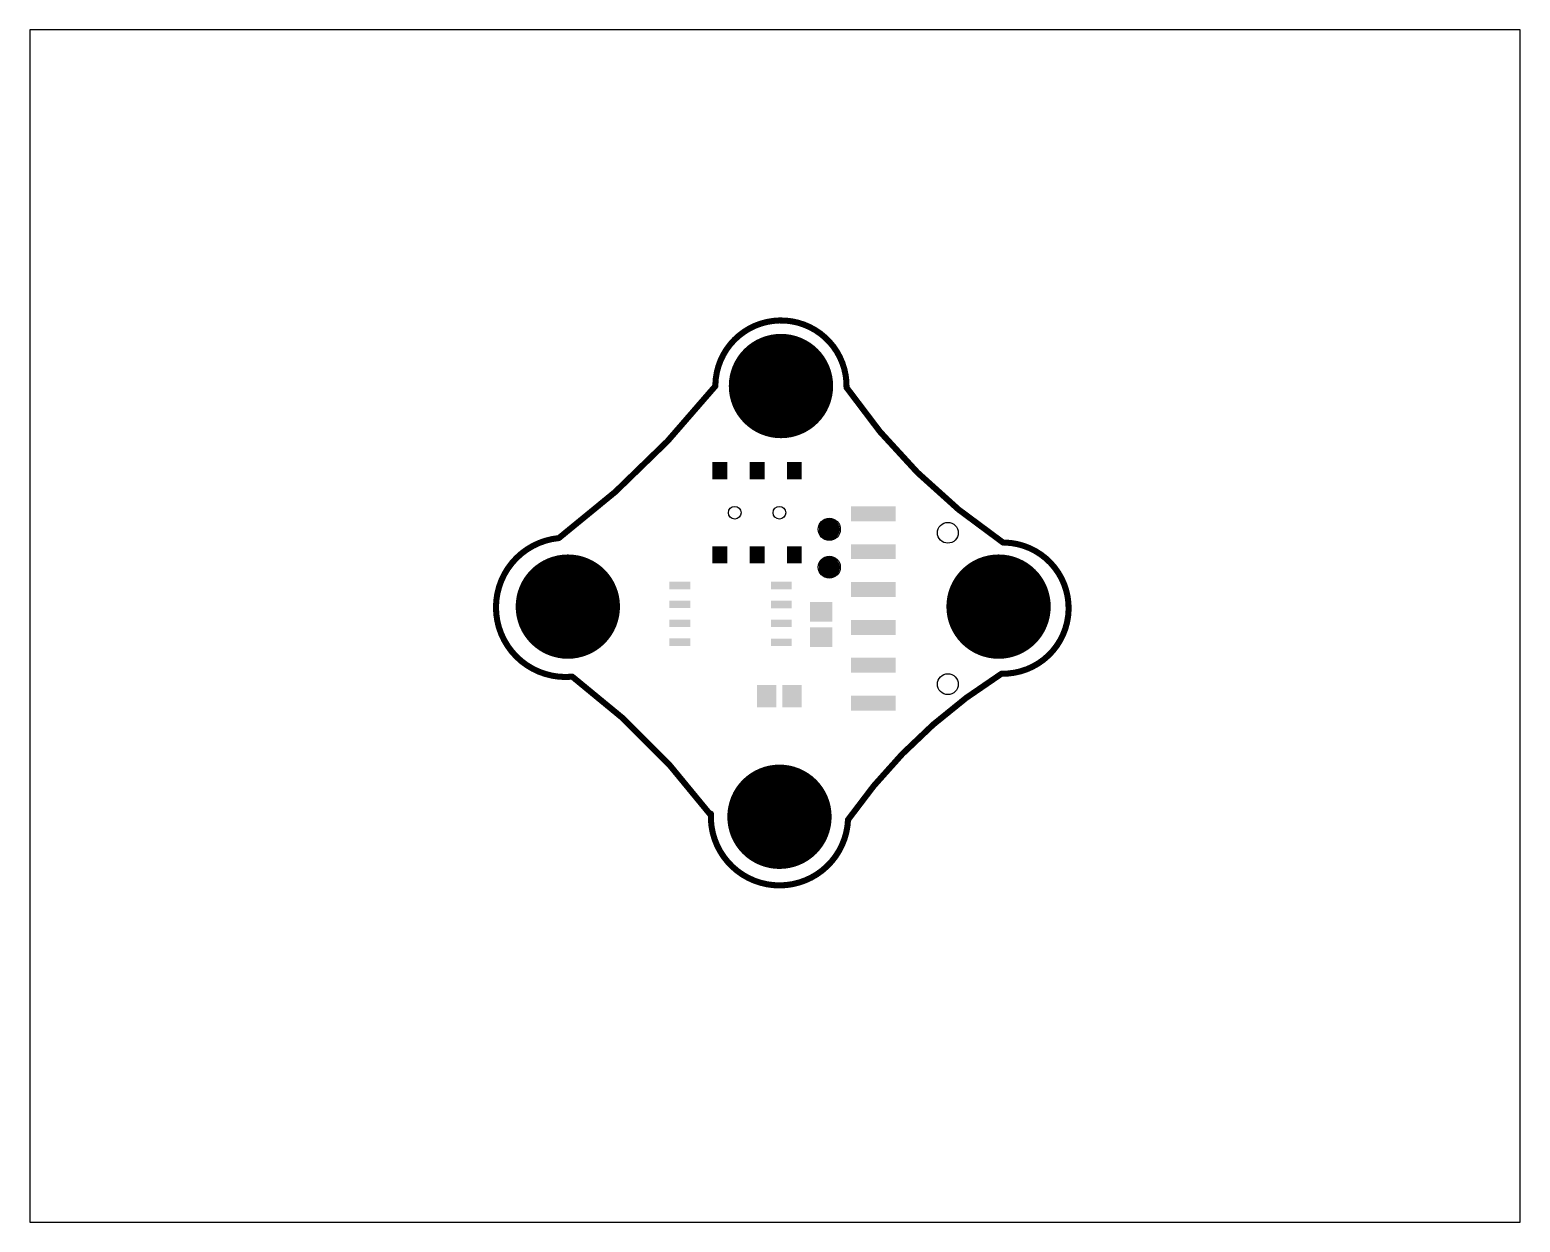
# Model space of a CAD drawing. Extents: x 0 to 100, y 0 to 80.
import ezdxf

# ---------------------------------------------------------------- set-up
doc = ezdxf.new("R2010")
doc.units = 0
for name, color, linetype in [('17', 82, 'CONTINUOUS'), ('20', 7, 'CONTINUOUS'), ('31', 253, 'CONTINUOUS'), ('46', 140, 'CONTINUOUS')]:
    doc.layers.add(name, color=color, linetype=linetype)

# ---------------------------------------------------------------- blocks, each defined once
blk = doc.blocks.new('RECT')
blk.add_solid([(-0.5, -0.5), (0.5, -0.5), (-0.5, 0.5), (0.5, 0.5)])
blk = doc.blocks.new('ROUNDP')
at = {"const_width": 0.5}
blk.add_lwpolyline([(0, -0.25, 1), (0, 0.25, 1), (0, -0.25)], format="xyb", dxfattribs=at)

msp = doc.modelspace()

# ---------------------------------------------------------------- linework, layer by layer
at = {"layer": '20'}
for p, q in [((100, 80), (0, 80)), ((0, 80), (0, 0)), ((100, 0), (100, 80)), ((0, 0), (100, 0))]:
    msp.add_line(p, q, dxfattribs=at)
for centre, radius in [((47.3, 47.6), 0.425), ((50.3, 47.6), 0.425), ((53.64, 46.49), 0.7366), ((61.6, 46.255), 0.7), ((53.64, 43.95), 0.7366), ((61.6, 36.095), 0.7)]:
    msp.add_circle(centre, radius, dxfattribs=at)
at = {"layer": '46'}
for points, const_width in [([(54.8, 56, 1), (46, 56.2)], 0.4064), ([(35.5, 45.9, 0.0636), (46, 56.1)], 0.4064), ([(45.8984, 56.2023, 1), (46.1016, 56.1977)], 0.2032), ([(46.0795, 56.0367, 1), (45.9205, 56.1633)], 0.2032), ([(54.8, 56, 0.095), (65.3, 45.6)], 0.4064), ([(54.8838, 56.0574, 1), (54.7162, 55.9426)], 0.2032), ([(54.6984, 56.0023, 1), (54.9016, 55.9977)], 0.2032), ([(35.5, 45.9, 1), (36.4, 36.6)], 0.4064), ([(35.439, 45.9813, 1), (35.561, 45.8187)], 0.2032), ([(35.5098, 45.7989, 1), (35.4902, 46.0011)], 0.2032), ([(65.2, 36.8, 1), (65.4, 45.6)], 0.4064), ([(65.2434, 45.5156, 1), (65.3566, 45.6844)], 0.2032), ([(65.4023, 45.7016, 1), (65.3977, 45.4984)], 0.2032), ([(65.2, 36.8, 0.1005), (54.9, 27)], 0.4064), ([(65.2023, 36.9016, 1), (65.1977, 36.6984)], 0.2032), ([(65.254, 36.7139, 1), (65.146, 36.8861)], 0.2032), ([(45.7, 27.3, 0.0728), (36.4, 36.6)], 0.4064), ([(36.4607, 36.6815, 1), (36.3393, 36.5185)], 0.2032), ([(36.4098, 36.4989, 1), (36.3902, 36.7011)], 0.2032), ([(45.7, 27.4, 1), (54.9, 27)], 0.4064), ([(45.8015, 27.3956, 1), (45.5985, 27.4044)], 0.2032), ([(45.6185, 27.2393, 1), (45.7815, 27.3607)], 0.2032), ([(54.8167, 27.0582, 1), (54.9833, 26.9418)], 0.2032), ([(55.0015, 26.9956, 1), (54.7985, 27.0044)], 0.2032)]:
    msp.add_lwpolyline(points, format="xyb", dxfattribs=dict(at, const_width=const_width))

# ---------------------------------------------------------------- block references
at = {"layer": '17'}
for p, xscale, yscale in [((50.4, 56.1), 7, 7), ((50.4, 56.1), 7, 7), ((53.64, 46.49), 1.397, 1.397), ((53.64, 46.49), 1.397, 1.397), ((36.1, 41.3), 7, 7), ((36.1, 41.3), 7, 7), ((53.64, 43.95), 1.397, 1.397), ((53.64, 43.95), 1.397, 1.397), ((65, 41.3), 7, 7), ((65, 41.3), 7, 7), ((50.3, 27.2), 7, 7), ((50.3, 27.2), 7, 7)]:
    msp.add_blockref('ROUNDP', p, dxfattribs=dict(at, xscale=xscale, yscale=yscale))
at = {"layer": '31', "yscale": 1.15}
for p in [(46.3, 50.425), (48.8, 50.425), (51.3, 50.425), (46.3, 44.775), (48.8, 44.775), (51.3, 44.775)]:
    msp.add_blockref('RECT', p, dxfattribs=at)
at = {"layer": '31', "xscale": 3, "rotation": 180}
for p in [(56.6, 47.525), (56.6, 44.985), (56.6, 42.445), (56.6, 39.905), (56.6, 37.365), (56.6, 34.825)]:
    msp.add_blockref('RECT', p, dxfattribs=at)
at = {"layer": '31'}
for p, xscale, yscale, rotation in [((43.616, 42.715), 0.5, 1.4, 270), ((50.424, 42.715), 0.5, 1.4, 270), ((43.616, 41.455), 0.5, 1.4, 270), ((50.424, 41.445), 0.5, 1.4, 270), ((53.1, 40.95), 1.3, 1.5, 90), ((43.616, 40.185), 0.5, 1.4, 270), ((50.424, 40.175), 0.5, 1.4, 270), ((43.616, 38.915), 0.5, 1.4, 270), ((50.424, 38.905), 0.5, 1.4, 270), ((53.1, 39.25), 1.3, 1.5, 90), ((49.45, 35.3), 1.3, 1.5, 180), ((51.15, 35.3), 1.3, 1.5, 180)]:
    msp.add_blockref('RECT', p, dxfattribs=dict(at, xscale=xscale, yscale=yscale, rotation=rotation))

doc.saveas('drawing.dxf')
